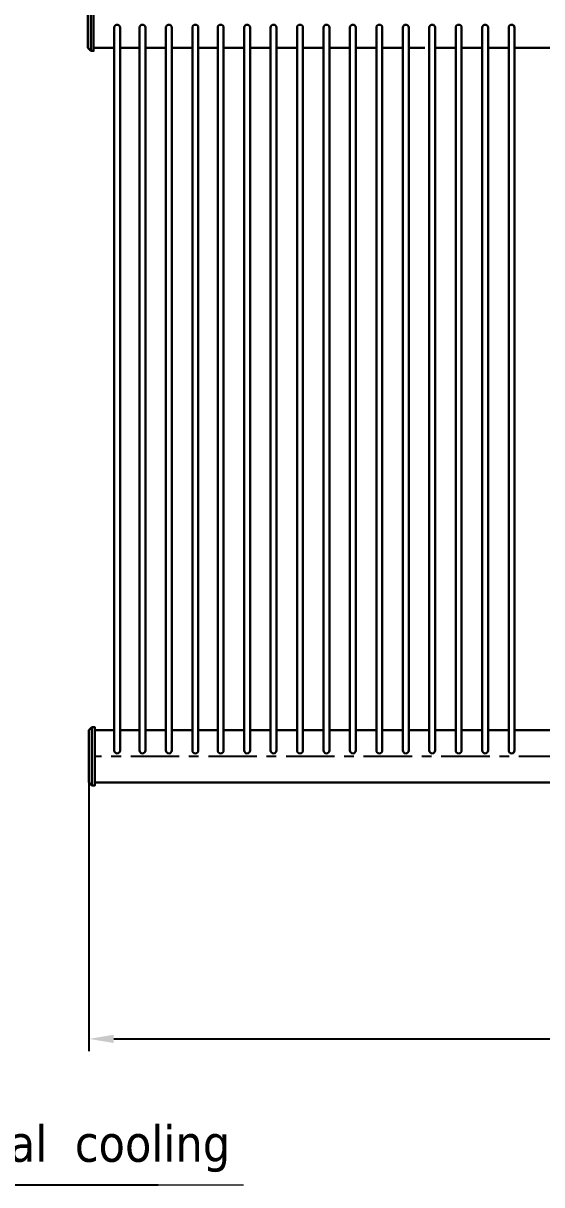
# Model space of a CAD drawing. Header units: inches. Extents: x 198356 to 209798, y -190593 to -183267.
# Drawn here: x 201979 to 202861, y -186510 to -184533 of the extents above; entities that cross this region are included whole.
import ezdxf

# ---------------------------------------------------------------- set-up
doc = ezdxf.new("R2010")
doc.units = ezdxf.units.IN
doc.header["$LTSCALE"] = 13
doc.linetypes.add('CENTERX2', pattern=[101.6, 63.5, -12.7, 12.7, -12.7])
doc.layers.add('1', color=4, linetype='Continuous')
doc.layers.add('粗实线', color=4, linetype='Continuous')
for name, color, linetype, lineweight in [('2细实线', 3, 'Continuous', 20), ('标注、文本', 3, 'Continuous', 25), ('铁心', 3, 'Continuous', 0)]:
    doc.layers.add(name, color=color, linetype=linetype, lineweight=lineweight)
doc.styles.get("Standard").update_dxf_attribs({"font": 'gbenor.shx', "bigfont": 'gbcbig.shx'})
doc.styles.add('Tahoma_txtstyle_30.40_0_0', font='tahoma.ttf')
doc.dimstyles.new('英寸 1-10', dxfattribs={"dimscale": 14, "dimtxt": 3.5, "dimasz": 2, "dimexe": 1.5, "dimexo": 0.5, "dimgap": 0.5, "dimtad": 1, "dimtoh": 1, "dimdec": 0, "dimdsep": 46, "dimtxsty": 'Standard', "dimcen": 2.5, "dimclrd": 3, "dimclre": 3, "dimclrt": 3, "dimadec": 0, "dimazin": 2, "dimtfac": 1, "dimtdec": 0, "dimtmove": 0, "dimatfit": 2, "dimfxl": 1, "dimarcsym": 0})

# ---------------------------------------------------------------- blocks, each defined once
blk = doc.blocks.new('*D86')
at = {"layer": '2细实线', "color": 3, "linetype": 'ByBlock', "lineweight": -2}
for p, q in [((202090.5, -185787.8), (202090.5, -186282.5)), ((204510.5, -186080.7), (204510.5, -186282.5)), ((202132.5, -186261.5), (204468.5, -186261.5))]:
    blk.add_line(p, q, dxfattribs=at)
at = {"layer": '2细实线', "color": 3, "linetype": 'ByBlock'}
for points in [[(202132.5, -186254.5), (202132.5, -186268.5), (202090.5, -186261.5)], [(204468.5, -186254.5), (204468.5, -186268.5), (204510.5, -186261.5)]]:
    blk.add_solid(points, dxfattribs=at)
at = {"layer": 'Defpoints', "color": 0, "linetype": 'ByBlock'}
for p in [(202090.5, -185780.8), (204510.5, -186073.7), (204510.5, -186261.5)]:
    blk.add_point(p, dxfattribs=at)
at = {"layer": '2细实线', "color": 3, "linetype": 'ByBlock', "insert": (203300.5, -186216.2), "char_height": 73.5, "attachment_point": 5}
blk.add_mtext('2420 [95]', dxfattribs=at)

msp = doc.modelspace()

# ---------------------------------------------------------------- linework, layer by layer
at = {"layer": '1', "color": 1, "linetype": 'CENTERX2', "lineweight": -3, "ltscale": 0.1}
msp.add_line((202904.464, -185780.802), (202100.464, -185780.802), dxfattribs=at)
at = {"layer": '标注、文本'}
msp.add_line((201574.938, -186509.742), (202207.946, -186509.742), dxfattribs=at)
at = {"layer": '粗实线', "lineweight": 30}
for p, q in [((202093.464, -184481.346), (202093.464, -184580.346)), ((202138.464, -184535.846), (202138.464, -184535.846)), ((202181.464, -184535.824), (202181.464, -184535.824)), ((202181.464, -184535.824), (202181.464, -184535.824)), ((202181.464, -184535.824), (202181.464, -184535.824)), ((202181.464, -184535.824), (202181.464, -184535.824)), ((202181.464, -184535.824), (202181.464, -184535.824)), ((202226.464, -184535.824), (202226.464, -184535.824)), ((202226.464, -184535.824), (202226.464, -184535.824)), ((202226.464, -184535.824), (202226.464, -184535.824)), ((202226.464, -184535.824), (202226.464, -184535.824)), ((202271.464, -184535.824), (202271.464, -184535.824)), ((202314.464, -184535.802), (202314.464, -184535.802)), ((202314.464, -184535.802), (202314.464, -184535.802)), ((202314.464, -184535.802), (202314.464, -184535.802)), ((202314.464, -184535.802), (202314.464, -184535.802)), ((202314.464, -184535.802), (202314.464, -184535.802)), ((202359.464, -184535.802), (202359.464, -184535.802)), ((202359.464, -184535.802), (202359.464, -184535.802)), ((202359.464, -184535.802), (202359.464, -184535.802)), ((202359.464, -184535.802), (202359.464, -184535.802)), ((202404.464, -184535.802), (202404.464, -184535.802)), ((202404.464, -184535.802), (202404.464, -184535.802)), ((202449.464, -184535.802), (202449.464, -184535.802)), ((202449.464, -184535.802), (202449.464, -184535.802)), ((202449.464, -184535.802), (202449.464, -184535.802)), ((202494.464, -184535.802), (202494.464, -184535.802)), ((202494.464, -184535.802), (202494.464, -184535.802)), ((202494.464, -184535.802), (202494.464, -184535.802)), ((202494.464, -184535.802), (202494.464, -184535.802)), ((202494.464, -184535.802), (202494.464, -184535.802)), ((202539.464, -184535.802), (202539.464, -184535.802)), ((202584.464, -184535.802), (202584.464, -184535.802)), ((202629.464, -184535.802), (202629.464, -184535.802)), ((202674.464, -184535.802), (202674.464, -184535.802)), ((202674.464, -184535.802), (202674.464, -184535.802)), ((202674.464, -184535.802), (202674.464, -184535.802)), ((202674.464, -184535.802), (202674.464, -184535.802)), ((202674.464, -184535.802), (202674.464, -184535.802)), ((202719.464, -184535.802), (202719.464, -184535.802)), ((202764.464, -184535.802), (202764.464, -184535.802)), ((202809.464, -184535.802), (202809.464, -184535.802)), ((202133.464, -185770.846), (202133.464, -184540.846)), ((202143.464, -184540.846), (202143.464, -185770.846)), ((202176.464, -185770.824), (202176.464, -184540.824)), ((202176.464, -185770.824), (202176.464, -184540.824)), ((202176.464, -185770.824), (202176.464, -184540.824)), ((202176.464, -185770.824), (202176.464, -184540.824)), ((202176.464, -185770.824), (202176.464, -184540.824)), ((202186.464, -184540.824), (202186.464, -185770.824)), ((202186.464, -184540.824), (202186.464, -185770.824)), ((202186.464, -184540.824), (202186.464, -185770.824)), ((202186.464, -184540.824), (202186.464, -185770.824)), ((202186.464, -184540.824), (202186.464, -185770.824)), ((202221.464, -185770.824), (202221.464, -184540.824)), ((202221.464, -185770.824), (202221.464, -184540.824)), ((202221.464, -185770.824), (202221.464, -184540.824)), ((202221.464, -185770.824), (202221.464, -184540.824)), ((202231.464, -184540.824), (202231.464, -185770.824)), ((202231.464, -184540.824), (202231.464, -185770.824)), ((202231.464, -184540.824), (202231.464, -185770.824)), ((202231.464, -184540.824), (202231.464, -185770.824)), ((202266.464, -185770.824), (202266.464, -184540.824)), ((202276.464, -184540.824), (202276.464, -185770.824)), ((202309.464, -185770.802), (202309.464, -184540.802)), ((202309.464, -185770.802), (202309.464, -184540.802)), ((202309.464, -185770.802), (202309.464, -184540.802)), ((202309.464, -185770.802), (202309.464, -184540.802)), ((202309.464, -185770.802), (202309.464, -184540.802)), ((202319.464, -184540.802), (202319.464, -185770.802)), ((202319.464, -184540.802), (202319.464, -185770.802)), ((202319.464, -184540.802), (202319.464, -185770.802)), ((202319.464, -184540.802), (202319.464, -185770.802)), ((202319.464, -184540.802), (202319.464, -185770.802)), ((202354.464, -185770.802), (202354.464, -184540.802)), ((202354.464, -185770.802), (202354.464, -184540.802)), ((202354.464, -185770.802), (202354.464, -184540.802)), ((202354.464, -185770.802), (202354.464, -184540.802)), ((202364.464, -184540.802), (202364.464, -185770.802)), ((202364.464, -184540.802), (202364.464, -185770.802)), ((202364.464, -184540.802), (202364.464, -185770.802)), ((202364.464, -184540.802), (202364.464, -185770.802)), ((202399.464, -185770.802), (202399.464, -184540.802)), ((202399.464, -185770.802), (202399.464, -184540.802)), ((202409.464, -184540.802), (202409.464, -185770.802)), ((202409.464, -184540.802), (202409.464, -185770.802)), ((202444.464, -185770.802), (202444.464, -184540.802)), ((202444.464, -185770.802), (202444.464, -184540.802)), ((202444.464, -185770.802), (202444.464, -184540.802)), ((202454.464, -184540.802), (202454.464, -185770.802)), ((202454.464, -184540.802), (202454.464, -185770.802)), ((202454.464, -184540.802), (202454.464, -185770.802)), ((202489.464, -185770.802), (202489.464, -184540.802)), ((202489.464, -185770.802), (202489.464, -184540.802)), ((202489.464, -185770.802), (202489.464, -184540.802)), ((202489.464, -185770.802), (202489.464, -184540.802)), ((202489.464, -185770.802), (202489.464, -184540.802)), ((202499.464, -184540.802), (202499.464, -185770.802)), ((202499.464, -184540.802), (202499.464, -185770.802)), ((202499.464, -184540.802), (202499.464, -185770.802)), ((202499.464, -184540.802), (202499.464, -185770.802)), ((202499.464, -184540.802), (202499.464, -185770.802)), ((202534.464, -185770.802), (202534.464, -184540.802)), ((202544.464, -184540.802), (202544.464, -185770.802)), ((202579.464, -185770.802), (202579.464, -184540.802)), ((202589.464, -184540.802), (202589.464, -185770.802)), ((202624.464, -185770.802), (202624.464, -184540.802)), ((202634.464, -184540.802), (202634.464, -185770.802)), ((202669.464, -185770.802), (202669.464, -184540.802)), ((202669.464, -185770.802), (202669.464, -184540.802)), ((202669.464, -185770.802), (202669.464, -184540.802)), ((202669.464, -185770.802), (202669.464, -184540.802)), ((202669.464, -185770.802), (202669.464, -184540.802)), ((202679.464, -184540.802), (202679.464, -185770.802)), ((202679.464, -184540.802), (202679.464, -185770.802)), ((202679.464, -184540.802), (202679.464, -185770.802)), ((202679.464, -184540.802), (202679.464, -185770.802)), ((202679.464, -184540.802), (202679.464, -185770.802)), ((202714.464, -185770.802), (202714.464, -184540.802)), ((202724.464, -184540.802), (202724.464, -185770.802)), ((202759.464, -185770.802), (202759.464, -184540.802)), ((202769.464, -184540.802), (202769.464, -185770.802)), ((202804.464, -185770.802), (202804.464, -184540.802)), ((202814.464, -184540.802), (202814.464, -185770.802)), ((202088.464, -184575.346), (202093.464, -184580.346)), ((202661.964, -184575.302), (202634.464, -184575.302)), ((202090.464, -185736.346), (202095.464, -185731.346)), ((202095.464, -185830.346), (202095.464, -185731.346)), ((202669.464, -185736.302), (202634.464, -185736.302)), ((202696.464, -185736.302), (202679.464, -185736.302)), ((202138.464, -185775.846), (202138.464, -185775.846)), ((202181.464, -185775.824), (202181.464, -185775.824)), ((202181.464, -185775.824), (202181.464, -185775.824)), ((202181.464, -185775.824), (202181.464, -185775.824)), ((202181.464, -185775.824), (202181.464, -185775.824)), ((202181.464, -185775.824), (202181.464, -185775.824)), ((202226.464, -185775.824), (202226.464, -185775.824)), ((202226.464, -185775.824), (202226.464, -185775.824)), ((202226.464, -185775.824), (202226.464, -185775.824)), ((202226.464, -185775.824), (202226.464, -185775.824)), ((202271.464, -185775.824), (202271.464, -185775.824)), ((202314.464, -185775.802), (202314.464, -185775.802)), ((202314.464, -185775.802), (202314.464, -185775.802)), ((202314.464, -185775.802), (202314.464, -185775.802)), ((202314.464, -185775.802), (202314.464, -185775.802)), ((202314.464, -185775.802), (202314.464, -185775.802)), ((202359.464, -185775.802), (202359.464, -185775.802)), ((202359.464, -185775.802), (202359.464, -185775.802)), ((202359.464, -185775.802), (202359.464, -185775.802)), ((202359.464, -185775.802), (202359.464, -185775.802)), ((202404.464, -185775.802), (202404.464, -185775.802)), ((202404.464, -185775.802), (202404.464, -185775.802)), ((202449.464, -185775.802), (202449.464, -185775.802)), ((202449.464, -185775.802), (202449.464, -185775.802)), ((202449.464, -185775.802), (202449.464, -185775.802)), ((202494.464, -185775.802), (202494.464, -185775.802)), ((202494.464, -185775.802), (202494.464, -185775.802)), ((202494.464, -185775.802), (202494.464, -185775.802)), ((202494.464, -185775.802), (202494.464, -185775.802)), ((202494.464, -185775.802), (202494.464, -185775.802)), ((202539.464, -185775.802), (202539.464, -185775.802)), ((202584.464, -185775.802), (202584.464, -185775.802)), ((202629.464, -185775.802), (202629.464, -185775.802)), ((202674.464, -185775.802), (202674.464, -185775.802)), ((202674.464, -185775.802), (202674.464, -185775.802)), ((202674.464, -185775.802), (202674.464, -185775.802)), ((202674.464, -185775.802), (202674.464, -185775.802)), ((202674.464, -185775.802), (202674.464, -185775.802)), ((202719.464, -185775.802), (202719.464, -185775.802)), ((202764.464, -185775.802), (202764.464, -185775.802)), ((202809.464, -185775.802), (202809.464, -185775.802)), ((202090.464, -185825.346), (202095.464, -185830.346)), ((202100.464, -185825.302), (202904.464, -185825.302))]:
    msp.add_line(p, q, dxfattribs=at)
for points in [[(202088.464, -184575.346), (202088.464, -184486.346)], [(202093.464, -184481.346), (202098.464, -184481.346), (202098.464, -184580.346), (202093.464, -184580.346)], [(202133.464, -184575.346), (202098.464, -184575.346)], [(202176.464, -184575.324), (202143.464, -184575.324)], [(202221.464, -184575.324), (202186.464, -184575.324)], [(202266.464, -184575.324), (202231.464, -184575.324)], [(202309.464, -184575.302), (202276.464, -184575.302)], [(202354.464, -184575.302), (202319.464, -184575.302)], [(202399.464, -184575.302), (202364.464, -184575.302)], [(202444.464, -184575.302), (202409.464, -184575.302)], [(202489.464, -184575.302), (202454.464, -184575.302)], [(202534.464, -184575.302), (202499.464, -184575.302)], [(202579.464, -184575.302), (202544.464, -184575.302)], [(202624.464, -184575.302), (202589.464, -184575.302)], [(202714.464, -184575.302), (202679.464, -184575.302)], [(202759.464, -184575.302), (202724.464, -184575.302)], [(202804.464, -184575.302), (202769.464, -184575.302)], [(202904.464, -184575.302), (202814.464, -184575.302)], [(202090.464, -185736.346), (202090.464, -185825.346)], [(202095.464, -185830.346), (202100.464, -185830.346), (202100.464, -185731.346), (202095.464, -185731.346)], [(202133.464, -185736.346), (202100.464, -185736.346)], [(202176.464, -185736.324), (202143.464, -185736.324)], [(202221.464, -185736.324), (202186.464, -185736.324)], [(202266.464, -185736.324), (202233.464, -185736.324)], [(202309.464, -185736.302), (202276.464, -185736.302)], [(202354.464, -185736.302), (202319.464, -185736.302)], [(202399.464, -185736.302), (202364.464, -185736.302)], [(202444.464, -185736.302), (202409.464, -185736.302)], [(202489.464, -185736.302), (202454.464, -185736.302)], [(202534.464, -185736.302), (202499.464, -185736.302)], [(202579.464, -185736.302), (202544.464, -185736.302)], [(202624.464, -185736.302), (202589.464, -185736.302)], [(202714.464, -185736.302), (202679.464, -185736.302)], [(202759.464, -185736.302), (202724.464, -185736.302)], [(202804.464, -185736.302), (202769.464, -185736.302)], [(202904.464, -185736.302), (202814.464, -185736.302)]]:
    msp.add_lwpolyline(points, dxfattribs=at)
for centre, start, end in [((202138.464, -184540.846), 90, 180), ((202138.464, -184540.846), 0, 90), ((202181.464, -184540.824), 90, 180), ((202181.464, -184540.824), 90, 180), ((202181.464, -184540.824), 90, 180), ((202181.464, -184540.824), 90, 180), ((202181.464, -184540.824), 90, 180), ((202181.464, -184540.824), 0, 90), ((202181.464, -184540.824), 0, 90), ((202181.464, -184540.824), 0, 90), ((202181.464, -184540.824), 0, 90), ((202181.464, -184540.824), 0, 90), ((202226.464, -184540.824), 90, 180), ((202226.464, -184540.824), 90, 180), ((202226.464, -184540.824), 90, 180), ((202226.464, -184540.824), 90, 180), ((202226.464, -184540.824), 0, 90), ((202226.464, -184540.824), 0, 90), ((202226.464, -184540.824), 0, 90), ((202226.464, -184540.824), 0, 90), ((202271.464, -184540.824), 90, 180), ((202271.464, -184540.824), 0, 90), ((202314.464, -184540.802), 90, 180), ((202314.464, -184540.802), 90, 180), ((202314.464, -184540.802), 90, 180), ((202314.464, -184540.802), 90, 180), ((202314.464, -184540.802), 90, 180), ((202314.464, -184540.802), 0, 90), ((202314.464, -184540.802), 0, 90), ((202314.464, -184540.802), 0, 90), ((202314.464, -184540.802), 0, 90), ((202314.464, -184540.802), 0, 90), ((202359.464, -184540.802), 90, 180), ((202359.464, -184540.802), 90, 180), ((202359.464, -184540.802), 90, 180), ((202359.464, -184540.802), 90, 180), ((202359.464, -184540.802), 0, 90), ((202359.464, -184540.802), 0, 90), ((202359.464, -184540.802), 0, 90), ((202359.464, -184540.802), 0, 90), ((202404.464, -184540.802), 90, 180), ((202404.464, -184540.802), 90, 180), ((202404.464, -184540.802), 0, 90), ((202404.464, -184540.802), 0, 90), ((202449.464, -184540.802), 90, 180), ((202449.464, -184540.802), 90, 180), ((202449.464, -184540.802), 90, 180), ((202449.464, -184540.802), 0, 90), ((202449.464, -184540.802), 0, 90), ((202449.464, -184540.802), 0, 90), ((202494.464, -184540.802), 90, 180), ((202494.464, -184540.802), 90, 180), ((202494.464, -184540.802), 90, 180), ((202494.464, -184540.802), 90, 180), ((202494.464, -184540.802), 90, 180), ((202494.464, -184540.802), 0, 90), ((202494.464, -184540.802), 0, 90), ((202494.464, -184540.802), 0, 90), ((202494.464, -184540.802), 0, 90), ((202494.464, -184540.802), 0, 90), ((202539.464, -184540.802), 90, 180), ((202539.464, -184540.802), 0, 90), ((202584.464, -184540.802), 90, 180), ((202584.464, -184540.802), 0, 90), ((202629.464, -184540.802), 90, 180), ((202629.464, -184540.802), 0, 90), ((202674.464, -184540.802), 90, 180), ((202674.464, -184540.802), 90, 180), ((202674.464, -184540.802), 90, 180), ((202674.464, -184540.802), 90, 180), ((202674.464, -184540.802), 90, 180), ((202674.464, -184540.802), 0, 90), ((202674.464, -184540.802), 0, 90), ((202674.464, -184540.802), 0, 90), ((202674.464, -184540.802), 0, 90), ((202674.464, -184540.802), 0, 90), ((202719.464, -184540.802), 90, 180), ((202719.464, -184540.802), 0, 90), ((202764.464, -184540.802), 90, 180), ((202764.464, -184540.802), 0, 90), ((202809.464, -184540.802), 90, 180), ((202809.464, -184540.802), 0, 90), ((202138.464, -185770.846), 180, 270), ((202138.464, -185770.846), 270, 0), ((202181.464, -185770.824), 180, 270), ((202181.464, -185770.824), 180, 270), ((202181.464, -185770.824), 180, 270), ((202181.464, -185770.824), 180, 270), ((202181.464, -185770.824), 180, 270), ((202181.464, -185770.824), 270, 0), ((202181.464, -185770.824), 270, 0), ((202181.464, -185770.824), 270, 0), ((202181.464, -185770.824), 270, 0), ((202181.464, -185770.824), 270, 0), ((202226.464, -185770.824), 180, 270), ((202226.464, -185770.824), 180, 270), ((202226.464, -185770.824), 180, 270), ((202226.464, -185770.824), 180, 270), ((202226.464, -185770.824), 270, 0), ((202226.464, -185770.824), 270, 0), ((202226.464, -185770.824), 270, 0), ((202226.464, -185770.824), 270, 0), ((202271.464, -185770.824), 180, 270), ((202271.464, -185770.824), 270, 0), ((202314.464, -185770.802), 180, 270), ((202314.464, -185770.802), 180, 270), ((202314.464, -185770.802), 180, 270), ((202314.464, -185770.802), 180, 270), ((202314.464, -185770.802), 180, 270), ((202314.464, -185770.802), 270, 0), ((202314.464, -185770.802), 270, 0), ((202314.464, -185770.802), 270, 0), ((202314.464, -185770.802), 270, 0), ((202314.464, -185770.802), 270, 0), ((202359.464, -185770.802), 180, 270), ((202359.464, -185770.802), 180, 270), ((202359.464, -185770.802), 180, 270), ((202359.464, -185770.802), 180, 270), ((202359.464, -185770.802), 270, 0), ((202359.464, -185770.802), 270, 0), ((202359.464, -185770.802), 270, 0), ((202359.464, -185770.802), 270, 0), ((202404.464, -185770.802), 180, 270), ((202404.464, -185770.802), 180, 270), ((202404.464, -185770.802), 270, 0), ((202404.464, -185770.802), 270, 0), ((202449.464, -185770.802), 180, 270), ((202449.464, -185770.802), 180, 270), ((202449.464, -185770.802), 180, 270), ((202449.464, -185770.802), 270, 0), ((202449.464, -185770.802), 270, 0), ((202449.464, -185770.802), 270, 0), ((202494.464, -185770.802), 180, 270), ((202494.464, -185770.802), 180, 270), ((202494.464, -185770.802), 180, 270), ((202494.464, -185770.802), 180, 270), ((202494.464, -185770.802), 180, 270), ((202494.464, -185770.802), 270, 0), ((202494.464, -185770.802), 270, 0), ((202494.464, -185770.802), 270, 0), ((202494.464, -185770.802), 270, 0), ((202494.464, -185770.802), 270, 0), ((202539.464, -185770.802), 180, 270), ((202539.464, -185770.802), 270, 0), ((202584.464, -185770.802), 180, 270), ((202584.464, -185770.802), 270, 0), ((202629.464, -185770.802), 180, 270), ((202629.464, -185770.802), 270, 0), ((202674.464, -185770.802), 180, 270), ((202674.464, -185770.802), 180, 270), ((202674.464, -185770.802), 180, 270), ((202674.464, -185770.802), 180, 270), ((202674.464, -185770.802), 180, 270), ((202674.464, -185770.802), 270, 0), ((202674.464, -185770.802), 270, 0), ((202674.464, -185770.802), 270, 0), ((202674.464, -185770.802), 270, 0), ((202674.464, -185770.802), 270, 0), ((202719.464, -185770.802), 180, 270), ((202719.464, -185770.802), 270, 0), ((202764.464, -185770.802), 180, 270), ((202764.464, -185770.802), 270, 0), ((202809.464, -185770.802), 180, 270), ((202809.464, -185770.802), 270, 0)]:
    msp.add_arc(centre, 5, start, end, dxfattribs=at)
at = {"layer": '铁心'}
msp.add_line((201569.938, -186509.742), (202353.595, -186509.742), dxfattribs=at)

# ---------------------------------------------------------------- texts
at = {"layer": '铁心', "insert": (201649.329, -186408.223), "char_height": 62.30684, "width": 813.1404, "attachment_point": 1, "style": 'Tahoma_txtstyle_30.40_0_0'}
msp.add_mtext('Additional  cooling', dxfattribs=at)

# ---------------------------------------------------------------- dimensions: what is measured, and where the dimension line sits
at = {"layer": '2细实线', "linetype": 'ByBlock'}
dim = msp.add_linear_dim(base=(204510.464, -186261.491), p1=(202090.464, -185780.846), p2=(204510.464, -186073.739), dimstyle='英寸 1-10', override={"dimtxt": 5.25, "dimasz": 3}, dxfattribs=at)
dim.commit()
dim.dimension.update_dxf_attribs({"geometry": '*D86', "text_midpoint": (203300.464, -186216.209)})

doc.saveas('drawing.dxf')
